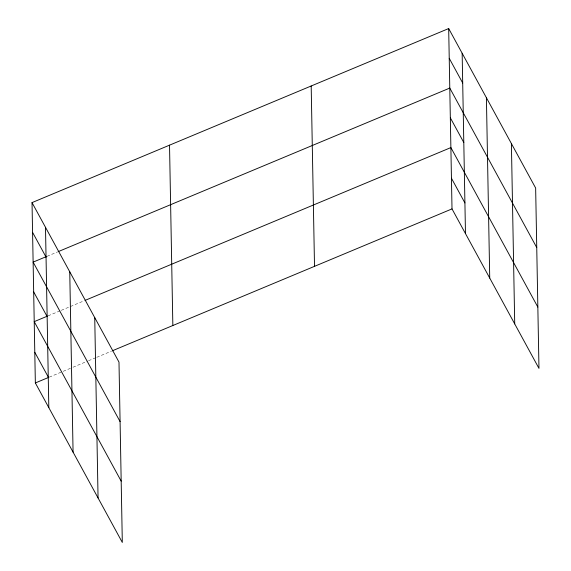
<?xml version="1.0" encoding="UTF-8"?>
<svg xmlns="http://www.w3.org/2000/svg" width="571" height="571" viewBox="0 0 571 571"><rect width="100%" height="100%" fill="white"/><g stroke="black" fill="none" stroke-linecap="round" stroke-linejoin="round"><path stroke-width="0.43" stroke-dasharray="2.85 2.14" d="M47.036 256.308L57.678 251.861M48.135 315.827L60.412 310.695M61.233 310.353L84.151 300.781M49.27 377.145L62.36 371.671M63.181 371.336L72.182 367.574M73.002 367.232L87.734 361.072M88.555 360.736L95.921 357.653M96.735 357.318L111.466 351.158"/><path stroke-width="0.86" d="M32.026 202.605L118.989 362.1L122.315 542.45L35.352 382.955L32.026 202.605L448.685 28.55L535.648 188.045L538.974 368.395L452.011 208.9L448.685 28.55M46.222 256.65L33.125 262.118L120.081 421.612M58.499 251.518L449.784 88.07L536.74 247.557M47.322 316.163L34.224 321.637L121.18 481.132M84.965 300.439L450.883 147.582L537.839 307.077M35.352 382.955L48.449 377.488M112.287 350.815L452.011 208.9M449.234 58.306L462.703 83.009M450.333 117.826L463.802 142.522M451.447 178.245L464.915 202.941M32.576 232.361L46.044 257.064M33.675 291.881L47.143 316.577M34.788 352.293L48.257 376.996M511.395 143.564L514.721 323.914M486.406 97.734L489.732 278.084M462.153 53.253L465.479 233.603M311.188 85.985L314.514 266.343M169.523 145.162L172.849 325.52M94.736 317.612L98.062 497.969M69.748 271.782L73.074 452.139M45.494 227.301L48.821 407.658"/></g></svg>
